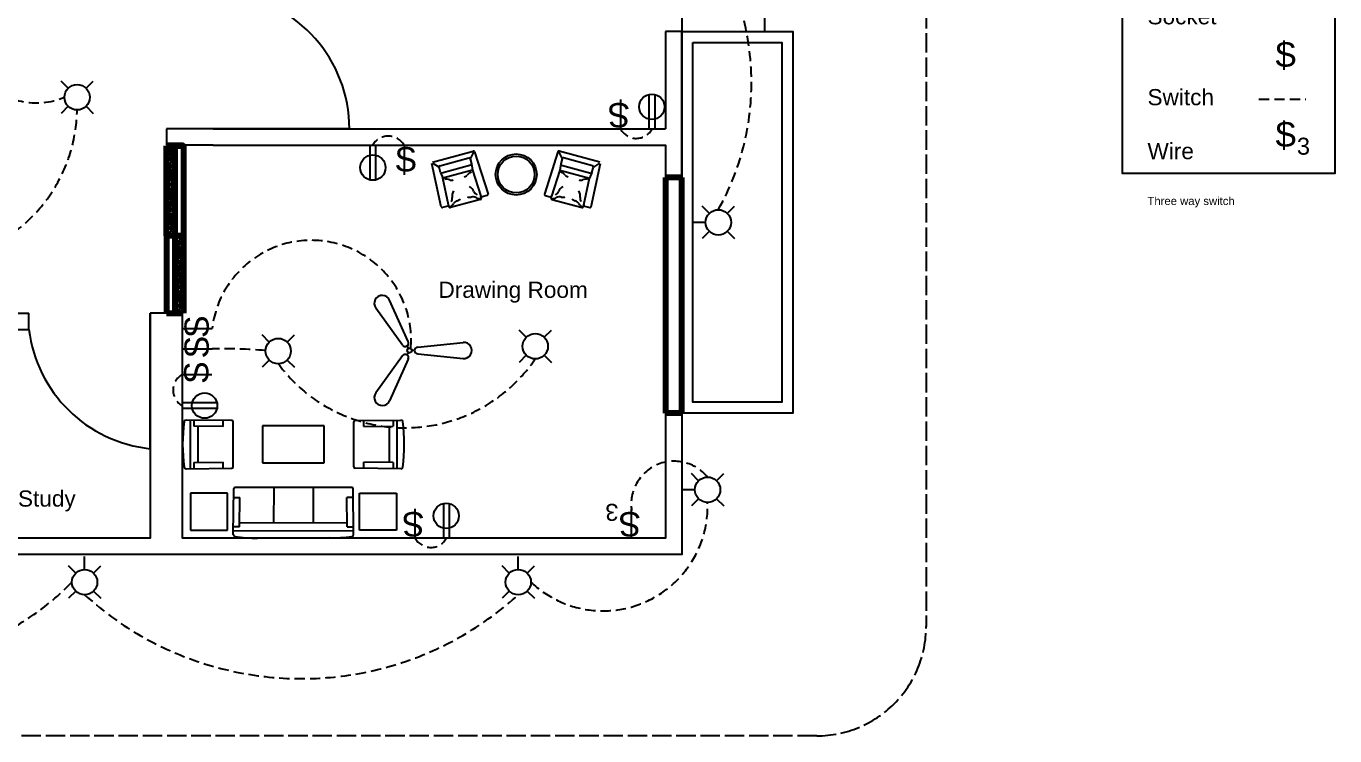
# Model space of a CAD drawing. Header units: feet. Extents: x 15180 to 17114, y 6067 to 8094.
# Drawn here: x 16305 to 17114, y 7199 to 7638 of the extents above; entities that cross this region are included whole.
import ezdxf

# ---------------------------------------------------------------- set-up
doc = ezdxf.new("R2010")
doc.units = ezdxf.units.FT
doc.linetypes.add('ACAD_ISO02W100', pattern=[15, 12, -3])
doc.linetypes.add('HIDDEN', pattern=[9.525, 6.35, -3.175])
for name, color, linetype in [('doors', 211, 'Continuous'), ('Electrical', 50, 'Continuous'), ('Electrical Hidden', 120, 'HIDDEN'), ('freecads.com', 7, 'Continuous'), ('Switches', 90, 'Continuous')]:
    doc.layers.add(name, color=color, linetype=linetype)
doc.layers.add('Layer2', color=7, linetype='ACAD_ISO02W100', true_color=0xff8f8f)
doc.layers.add('Windows', color=142, linetype='Continuous', lineweight=80)
doc.styles.get("Standard").update_dxf_attribs({"font": 'arial.ttf'})

# ---------------------------------------------------------------- blocks, each defined once
blk = doc.blocks.new('*U55')
at = {"layer": 'Electrical'}
blk.add_line((-2.22, -2.22), (2.22, 2.22), dxfattribs=at)
blk = doc.blocks.new('*U56')
at = {"layer": 'Electrical', "color": 0, "linetype": 'ByBlock', "lineweight": -2, "transparency": 16777216}
for p, rotation in [((12970.18, 6151.56), 90.00000000000001), ((12970.18, 6136.04), 180), ((12985.7, 6136.04), 270)]:
    blk.add_blockref('*U55', p, dxfattribs=dict(at, rotation=rotation))
blk.add_blockref('*U55', (12985.7, 6151.56), dxfattribs=at)
blk = doc.blocks.new('*U59')
at = {"layer": 'Electrical'}
blk.add_line((-2.22, -2.22), (2.22, 2.22), dxfattribs=at)
blk = doc.blocks.new('*U60')
at = {"layer": 'Electrical', "color": 0, "linetype": 'ByBlock', "lineweight": -2, "transparency": 16777216}
for p, rotation in [((12970.18, 6151.56), 90.00000000000001), ((12970.18, 6136.04), 180), ((12985.7, 6136.04), 270)]:
    blk.add_blockref('*U59', p, dxfattribs=dict(at, rotation=rotation))
blk.add_blockref('*U59', (12985.7, 6151.56), dxfattribs=at)
blk = doc.blocks.new('*U61')
at = {"layer": 'Electrical'}
blk.add_line((-2.22, -2.22), (2.22, 2.22), dxfattribs=at)
blk = doc.blocks.new('*U62')
at = {"layer": 'Electrical', "color": 0, "linetype": 'ByBlock', "lineweight": -2, "transparency": 16777216}
for p, rotation in [((12970.18, 6151.56), 90.00000000000001), ((12970.18, 6136.04), 180), ((12985.7, 6136.04), 270)]:
    blk.add_blockref('*U61', p, dxfattribs=dict(at, rotation=rotation))
blk.add_blockref('*U61', (12985.7, 6151.56), dxfattribs=at)
blk = doc.blocks.new('*U73')
at = {"layer": 'Electrical', "color": 1}
for p, q in [((-16.81, 0), (-18.58, 0)), ((-14.9, 2.11), (13.13, 4.93)), ((-14.9, -2.11), (13.13, -4.93))]:
    blk.add_line(p, q, dxfattribs=at)
for centre, radius, start, end in [((-14.68, 0), 2.12, 95.73917, 264.26083), ((13.62, 0), 4.95, 264.26083, 95.73917)]:
    blk.add_arc(centre, radius, start, end, dxfattribs=at)
blk = doc.blocks.new('*U74')
at = {"layer": 'Electrical', "color": 0, "linetype": 'ByBlock', "lineweight": -2, "transparency": 16777216}
for p, rotation in [((11046.94, 5535.16), 120), ((11046.94, 5500.53), 239.9999999999999)]:
    blk.add_blockref('*U73', p, dxfattribs=dict(at, rotation=rotation))
blk.add_blockref('*U73', (11076.93, 5517.84), dxfattribs=at)
blk = doc.blocks.new('*U85')
at = {"layer": 'Electrical'}
blk.add_line((-2.22, -2.22), (2.22, 2.22), dxfattribs=at)
blk = doc.blocks.new('*U86')
at = {"layer": 'Electrical', "color": 0, "linetype": 'ByBlock', "lineweight": -2, "transparency": 16777216}
for p, rotation in [((12970.18, 6151.56), 90.00000000000001), ((12970.18, 6136.04), 180), ((12985.7, 6136.04), 270)]:
    blk.add_blockref('*U85', p, dxfattribs=dict(at, rotation=rotation))
blk.add_blockref('*U85', (12985.7, 6151.56), dxfattribs=at)
blk = doc.blocks.new('*U87')
at = {"layer": 'Electrical'}
blk.add_line((-2.22, -2.22), (2.22, 2.22), dxfattribs=at)
blk = doc.blocks.new('*U88')
at = {"layer": 'Electrical', "color": 0, "linetype": 'ByBlock', "lineweight": -2, "transparency": 16777216}
for p, rotation in [((12970.18, 6151.56), 90.00000000000001), ((12970.18, 6136.04), 180), ((12985.7, 6136.04), 270)]:
    blk.add_blockref('*U87', p, dxfattribs=dict(at, rotation=rotation))
blk.add_blockref('*U87', (12985.7, 6151.56), dxfattribs=at)
blk = doc.blocks.new('*U89')
at = {"layer": 'Electrical'}
blk.add_line((-2.22, -2.22), (2.22, 2.22), dxfattribs=at)
blk = doc.blocks.new('*U90')
at = {"layer": 'Electrical', "color": 0, "linetype": 'ByBlock', "lineweight": -2, "transparency": 16777216}
for p, rotation in [((12970.18, 6151.56), 90.00000000000001), ((12970.18, 6136.04), 180), ((12985.7, 6136.04), 270)]:
    blk.add_blockref('*U89', p, dxfattribs=dict(at, rotation=rotation))
blk.add_blockref('*U89', (12985.7, 6151.56), dxfattribs=at)
blk = doc.blocks.new('*U104')
at = {"layer": 'Electrical'}
blk.add_line((-2.22, -2.22), (2.22, 2.22), dxfattribs=at)
blk = doc.blocks.new('*U105')
at = {"layer": 'Electrical', "color": 0, "linetype": 'ByBlock', "lineweight": -2, "transparency": 16777216}
for p, rotation in [((12970.18, 6151.56), 90.00000000000001), ((12970.18, 6136.04), 180), ((12985.7, 6136.04), 270)]:
    blk.add_blockref('*U104', p, dxfattribs=dict(at, rotation=rotation))
blk.add_blockref('*U104', (12985.7, 6151.56), dxfattribs=at)

msp = doc.modelspace()

# ---------------------------------------------------------------- hatches: boundary and pattern name
at = {"layer": 'Windows'}
h = msp.add_hatch(dxfattribs=at)
h.set_pattern_fill('ANSI36', color=256, scale=0.675929, angle=90)
h.set_pattern_definition([(135, (21648.7024, -3586.029), (-4.17313593, 1.13812798), [5.36518675, -1.07303735, 0, -1.07303735])])
h.paths.add_polyline_path([(16391.238, 7508.371), (16396.706, 7508.371), (16396.706, 7564.095), (16391.238, 7564.095)])
h.paths.add_polyline_path([(16396.706, 7460.706), (16401.82, 7460.706), (16401.82, 7508.371), (16396.706, 7508.371)])

# ---------------------------------------------------------------- linework, layer by layer
for p, q in [((16710.061, 7634.667), (16700.001, 7634.667)), ((16420.227, 7574.539), (16391.238, 7574.539)), ((16391.238, 7574.539), (16391.238, 7564.479)), ((16420.227, 7564.479), (16391.238, 7564.479)), ((16305.647, 7460.706), (16306.25, 7460.706)), ((16306.25, 7450.647), (16306.25, 7460.706)), ((16401.297, 7460.706), (16381.178, 7460.706)), ((16305.647, 7450.647), (16306.25, 7450.647))]:
    msp.add_line(p, q)
for points in [[(16000.378, 7918.71), (16710.061, 7918.71), (16710.061, 7311.552), (15992.8, 7311.552)], [(16710.061, 7634.667), (16761.475, 7634.667), (16761.475, 7760.072)], [(16700.001, 7634.667), (16700.001, 7574.539)], [(16710.061, 7574.539), (16710.061, 7311.552), (16391.238, 7311.552)], [(16420.227, 7574.539), (16700.001, 7574.539)], [(16420.227, 7564.479), (16700.001, 7564.479), (16700.001, 7321.611), (16401.297, 7321.611), (16401.297, 7460.706)], [(16700.001, 7564.479), (16700.001, 7321.611), (16401.297, 7321.611)], [(16077.28, 7460.706), (16305.647, 7460.706)], [(16381.178, 7460.706), (16381.178, 7321.611), (16087.34, 7321.611), (16087.34, 7450.647), (16305.647, 7450.647)], [(16381.178, 7321.611), (16087.34, 7321.611)], [(16391.238, 7311.552), (16077.28, 7311.552)]]:
    msp.add_lwpolyline(points)
for points in [[(16710.061, 7634.667), (16778.829, 7634.667), (16778.829, 7398.927), (16710.061, 7398.927)], [(16716.82, 7627.908), (16772.07, 7627.908), (16772.07, 7405.687), (16716.82, 7405.687)]]:
    msp.add_lwpolyline(points, close=True)
at = {"layer": 'Defpoints'}
msp.add_lwpolyline([(16982.673, 7805.951), (17114.056, 7805.951), (17114.056, 7546.952), (16982.673, 7546.952)], close=True, dxfattribs=at)
at = {"layer": 'doors'}
for p, q in [((16710.061, 7760.072), (16710.061, 7634.667)), ((16504.481, 7574.539), (16420.227, 7574.539)), ((16381.178, 7376.905), (16381.178, 7460.706))]:
    msp.add_line(p, q, dxfattribs=at)
for centre, start, end in [((16420.227, 7574.539), 0, 83.142843), ((16389.901, 7460.706), 186.857157, 264.057493)]:
    msp.add_arc(centre, 84.254, start, end, dxfattribs=at)
at = {"layer": 'Electrical', "color": 6}
for p, q in [((17082.491, 7629.179), (17082.491, 7610.978)), ((17082.49, 7579.819), (17082.492, 7561.618)), ((16401.354, 7451.161), (16419.555, 7451.161)), ((16401.354, 7438.559), (16419.555, 7438.559)), ((16679.02, 7321.611), (16679.018, 7339.812))]:
    msp.add_line(p, q, dxfattribs=at)
at = {"layer": 'Electrical', "color": 3}
for p, q in [((16672.272, 7574.455), (16672.272, 7592.656)), ((16538.247, 7564.415), (16538.247, 7546.214)), ((16401.133, 7422.781), (16419.334, 7422.781)), ((16545.094, 7321.617), (16545.094, 7339.818))]:
    msp.add_line(p, q, dxfattribs=at)
at = {"layer": 'Electrical'}
for p, q in [((16724.848, 7516.797), (16716.848, 7516.797)), ((16718.21, 7351.522), (16710.21, 7351.522)), ((16340.685, 7302.25), (16340.685, 7310.25)), ((16608.919, 7302.25), (16608.919, 7310.25))]:
    msp.add_line(p, q, dxfattribs=at)
for centre in [(16336.033, 7594.117), (16732.685, 7516.797), (16619.445, 7440.207), (16460.433, 7437.237), (16726.047, 7351.522), (16340.685, 7294.413), (16608.919, 7294.413)]:
    msp.add_circle(centre, 7.837, dxfattribs=at)
at = {"layer": 'Electrical', "color": 1}
msp.add_circle((16541.625, 7437.617), 1.415, dxfattribs=at)
at = {"layer": 'Electrical Hidden'}
msp.add_line((17067.143, 7592.903), (17096.049, 7592.903), dxfattribs=at)
for centre, radius, start, end in [((16592.632, 7603.157), 160.564, 330.722115, 33.902839), ((16528.535, 7559.098), 11.072, 28.700221, 152.13358), ((16681.984, 7579.772), 11.072, 208.700221, 332.13358), ((16406.451, 7413.069), 11.072, 118.700221, 242.13358), ((16705.402, 7342.502), 26.653, 39.23364, 188.166554), ((16661.332, 7341.383), 64.755, 226.49806, 2.037446), ((16554.806, 7326.934), 11.072, 208.700221, 332.13358), ((16214.842, 7409.683), 164.962, 224.007879, 315.672001), ((16474.802, 7434.17), 199.428, 227.738921, 312.261079)]:
    msp.add_arc(centre, radius, start, end, dxfattribs=at)
at = {"layer": 'Electrical Hidden', "color": 120}
for centre, radius, start, end in [((16310.968, 7634.921), 44.292, 152.74855, 292.889366), ((16239.715, 7588.039), 96.334, 243.948409, 358.953903), ((16480.894, 7443.925), 61.764, 355.214406, 173.271779), ((16425.791, 7083.019), 355.595, 85.675638, 91.004859), ((16538.885, 7487.317), 97.514, 216.436053, 325.703902)]:
    msp.add_arc(centre, radius, start, end, dxfattribs=at)
at = {"layer": 'freecads.com'}
for p, q in [((16561.292, 7526.492), (16555.445, 7553.228)), ((16555.924, 7554.014), (16581.101, 7560.761)), ((16556.096, 7553.37), (16559.887, 7550.934)), ((16556.096, 7553.37), (16559.887, 7550.934)), ((16560.358, 7551.751), (16578.392, 7556.583)), ((16560.358, 7551.751), (16578.392, 7556.583)), ((16581.274, 7560.117), (16579.209, 7556.112)), ((16581.274, 7560.117), (16579.209, 7556.112)), ((16579.209, 7556.112), (16580.072, 7552.891)), ((16579.209, 7556.112), (16580.072, 7552.891)), ((16581.909, 7560.319), (16590.213, 7534.241)), ((16633.37, 7560.319), (16625.066, 7534.241)), ((16634.006, 7560.117), (16636.07, 7556.112)), ((16634.006, 7560.117), (16636.07, 7556.112)), ((16659.355, 7554.014), (16634.178, 7560.761)), ((16636.07, 7556.112), (16635.207, 7552.891)), ((16636.07, 7556.112), (16635.207, 7552.891)), ((16654.921, 7551.751), (16636.887, 7556.583)), ((16654.921, 7551.751), (16636.887, 7556.583)), ((16653.987, 7526.492), (16659.834, 7553.228)), ((16659.183, 7553.37), (16655.392, 7550.934)), ((16659.183, 7553.37), (16655.392, 7550.934)), ((16560.75, 7547.714), (16559.887, 7550.934)), ((16560.75, 7547.714), (16559.887, 7550.934)), ((16560.75, 7547.714), (16562.232, 7544.039)), ((16560.75, 7547.714), (16562.232, 7544.039)), ((16579.6, 7552.075), (16561.566, 7547.243)), ((16579.6, 7552.075), (16561.566, 7547.243)), ((16580.625, 7548.968), (16562.232, 7544.039)), ((16580.625, 7548.968), (16562.232, 7544.039)), ((16580.072, 7552.891), (16580.625, 7548.968)), ((16580.072, 7552.891), (16580.625, 7548.968)), ((16580.625, 7548.968), (16585.718, 7532.973)), ((16580.625, 7548.968), (16585.718, 7532.973)), ((16634.654, 7548.968), (16629.561, 7532.973)), ((16634.654, 7548.968), (16629.561, 7532.973)), ((16635.207, 7552.891), (16634.654, 7548.968)), ((16635.207, 7552.891), (16634.654, 7548.968)), ((16634.654, 7548.968), (16653.047, 7544.039)), ((16634.654, 7548.968), (16653.047, 7544.039)), ((16635.679, 7552.075), (16653.713, 7547.243)), ((16635.679, 7552.075), (16653.713, 7547.243)), ((16654.53, 7547.714), (16653.047, 7544.039)), ((16654.53, 7547.714), (16653.047, 7544.039)), ((16654.53, 7547.714), (16655.392, 7550.934)), ((16654.53, 7547.714), (16655.392, 7550.934)), ((16565.819, 7527.641), (16562.232, 7544.039)), ((16565.819, 7527.641), (16562.232, 7544.039)), ((16649.46, 7527.641), (16653.047, 7544.039)), ((16649.46, 7527.641), (16653.047, 7544.039)), ((16585.642, 7530.913), (16566.915, 7525.895)), ((16586.105, 7531.76), (16585.718, 7532.973)), ((16589.75, 7533.395), (16586.526, 7532.531)), ((16625.529, 7533.395), (16628.753, 7532.531)), ((16629.175, 7531.76), (16629.561, 7532.973)), ((16629.637, 7530.913), (16648.364, 7525.895)), ((16565.34, 7526.854), (16562.116, 7525.99)), ((16566.091, 7526.397), (16565.819, 7527.641)), ((16649.188, 7526.397), (16649.46, 7527.641)), ((16649.939, 7526.854), (16653.163, 7525.99)), ((16431.831, 7394.267), (16403.44, 7394.613)), ((16405.876, 7394.584), (16405.876, 7364.552)), ((16408.165, 7394.556), (16408.165, 7390.74)), ((16426.289, 7390.519), (16426.289, 7394.335)), ((16432.585, 7365.632), (16432.585, 7393.504)), ((16507.152, 7365.632), (16507.152, 7393.504)), ((16507.905, 7394.267), (16536.296, 7394.613)), ((16513.447, 7390.519), (16513.447, 7394.335)), ((16531.571, 7394.556), (16531.571, 7390.74)), ((16533.861, 7394.584), (16533.861, 7364.552)), ((16426.289, 7390.519), (16408.165, 7390.74)), ((16410.646, 7390.71), (16410.646, 7368.426)), ((16488.946, 7391.015), (16450.79, 7391.015)), ((16450.79, 7391.015), (16450.79, 7368.121)), ((16488.946, 7368.121), (16488.946, 7391.015)), ((16513.447, 7390.519), (16531.571, 7390.74)), ((16529.091, 7390.71), (16529.091, 7368.426)), ((16408.165, 7368.396), (16426.289, 7368.617)), ((16408.165, 7368.396), (16408.165, 7364.58)), ((16426.289, 7364.801), (16426.289, 7368.617)), ((16450.79, 7368.121), (16488.946, 7368.121)), ((16531.571, 7368.396), (16513.447, 7368.617)), ((16513.447, 7364.801), (16513.447, 7368.617)), ((16531.571, 7368.396), (16531.571, 7364.58)), ((16403.44, 7364.523), (16431.831, 7364.869)), ((16536.296, 7364.523), (16507.905, 7364.869)), ((16432.6, 7323.797), (16433.027, 7352.187)), ((16505.945, 7352.939), (16433.792, 7352.939)), ((16457.663, 7352.942), (16457.601, 7330.983)), ((16482.073, 7352.873), (16482.011, 7330.913)), ((16506.971, 7323.791), (16506.706, 7352.183)), ((16429.083, 7349.433), (16406.189, 7349.433)), ((16406.189, 7349.433), (16406.189, 7326.54)), ((16429.083, 7326.54), (16429.083, 7349.433)), ((16432.943, 7346.645), (16436.759, 7346.634)), ((16436.487, 7328.511), (16436.759, 7346.634)), ((16506.758, 7346.641), (16502.942, 7346.651)), ((16503.111, 7328.527), (16502.942, 7346.651)), ((16510.654, 7326.54), (16510.654, 7349.433)), ((16510.654, 7349.433), (16533.548, 7349.433)), ((16533.548, 7349.433), (16533.548, 7326.54)), ((16406.189, 7326.54), (16429.083, 7326.54)), ((16436.487, 7328.511), (16432.671, 7328.522)), ((16503.088, 7331.059), (16436.523, 7330.94)), ((16503.111, 7328.527), (16506.927, 7328.516)), ((16533.548, 7326.54), (16510.654, 7326.54)), ((16432.635, 7326.163), (16506.948, 7326.296)), ((16491.92, 7321.691), (16447.639, 7321.611))]:
    msp.add_line(p, q, dxfattribs=at)
for radius in [12.702, 11.369, 11.369]:
    msp.add_circle((16607.64, 7546.39), radius, dxfattribs=at)
for centre, radius, start, end in [((16578.565, 7555.939), 0.667, 14.999999, 104.999999), ((16578.565, 7555.939), 0.667, 14.999999, 104.999999), ((16581.274, 7560.117), 0.667, 17.663, 104.999999), ((16634.006, 7560.117), 0.667, 74.999999, 162.336998), ((16636.714, 7555.939), 0.667, 74.999999, 164.999999), ((16636.714, 7555.939), 0.667, 74.999999, 164.999999), ((16560.531, 7551.107), 0.667, 104.999999, 194.999999), ((16560.531, 7551.107), 0.667, 104.999999, 194.999999), ((16561.394, 7547.887), 0.667, 194.999999, 284.999999), ((16561.394, 7547.887), 0.667, 194.999999, 284.999999), ((16575.061, 7547.828), 2.932, 277.563272, 321.756997), ((16575.061, 7547.828), 2.932, 277.563272, 321.756997), ((16581.388, 7542.841), 5.124, 105.875253, 141.756997), ((16581.388, 7542.841), 5.124, 105.875253, 141.756997), ((16579.428, 7552.719), 0.667, 284.999999, 14.999999), ((16579.428, 7552.719), 0.667, 284.999999, 14.999999), ((16635.851, 7552.719), 0.667, 164.999999, 254.999999), ((16635.851, 7552.719), 0.667, 164.999999, 254.999999), ((16633.891, 7542.841), 5.124, 38.243, 74.124745), ((16633.891, 7542.841), 5.124, 38.243, 74.124745), ((16640.218, 7547.828), 2.932, 218.243, 262.436726), ((16640.218, 7547.828), 2.932, 218.243, 262.436726), ((16653.885, 7547.887), 0.667, 254.999999, 344.999999), ((16653.885, 7547.887), 0.667, 254.999999, 344.999999), ((16654.748, 7551.107), 0.667, 344.999999, 74.999999), ((16654.748, 7551.107), 0.667, 344.999999, 74.999999), ((16564.634, 7538.352), 5.124, 68.243, 104.124745), ((16564.634, 7538.352), 5.124, 68.243, 104.124745), ((16567.62, 7545.834), 2.932, 248.243, 292.436726), ((16567.62, 7545.834), 2.932, 248.243, 292.436726), ((16575.274, 7533.305), 6.669, 21.734957, 57.733577), ((16575.274, 7533.305), 6.669, 21.734957, 57.733577), ((16640.005, 7533.305), 6.669, 122.26642, 158.265041), ((16640.005, 7533.305), 6.669, 122.26642, 158.265041), ((16647.659, 7545.834), 2.932, 247.563272, 291.756997), ((16647.659, 7545.834), 2.932, 247.563272, 291.756997), ((16650.645, 7538.352), 5.124, 75.875253, 111.756997), ((16650.645, 7538.352), 5.124, 75.875253, 111.756997), ((16564.859, 7531.721), 3.273, 319.552531, 8.265041), ((16564.859, 7531.721), 3.273, 319.552531, 8.265041), ((16574.698, 7533.15), 6.669, 152.26642, 188.265041), ((16574.698, 7533.15), 6.669, 152.26642, 188.265041), ((16572.637, 7525.79), 4.575, 107.907438, 145.704795), ((16572.637, 7525.79), 4.575, 107.907438, 145.704795), ((16569.941, 7534.132), 4.191, 287.907438, 319.552531), ((16569.941, 7534.132), 4.191, 287.907438, 319.552531), ((16578.903, 7536.533), 4.191, 250.447466, 282.09256), ((16578.903, 7536.533), 4.191, 250.447466, 282.09256), ((16580.739, 7527.961), 4.575, 64.295202, 102.09256), ((16580.739, 7527.961), 4.575, 64.295202, 102.09256), ((16584.509, 7536.986), 3.273, 201.734957, 250.447466), ((16584.509, 7536.986), 3.273, 201.734957, 250.447466), ((16585.087, 7536.992), 5.449, 244.295202, 274.024308), ((16585.087, 7536.992), 5.449, 244.295202, 274.024308), ((16585.469, 7531.557), 0.667, 284.999999, 17.663), ((16586.354, 7533.175), 0.667, 197.663, 284.999999), ((16589.577, 7534.039), 0.667, 284.999999, 17.663), ((16625.702, 7534.039), 0.667, 162.336998, 254.999999), ((16628.925, 7533.175), 0.667, 254.999999, 342.336998), ((16629.81, 7531.557), 0.667, 162.336998, 254.999999), ((16630.192, 7536.992), 5.449, 265.97569, 295.704795), ((16630.192, 7536.992), 5.449, 265.97569, 295.704795), ((16630.77, 7536.986), 3.273, 289.552531, 338.265041), ((16630.77, 7536.986), 3.273, 289.552531, 338.265041), ((16634.54, 7527.961), 4.575, 77.907438, 115.704795), ((16634.54, 7527.961), 4.575, 77.907438, 115.704795), ((16636.376, 7536.533), 4.191, 257.907438, 289.552531), ((16636.376, 7536.533), 4.191, 257.907438, 289.552531), ((16645.338, 7534.132), 4.191, 220.447466, 252.09256), ((16645.338, 7534.132), 4.191, 220.447466, 252.09256), ((16642.642, 7525.79), 4.575, 34.295202, 72.09256), ((16642.642, 7525.79), 4.575, 34.295202, 72.09256), ((16640.581, 7533.15), 6.669, 351.734957, 27.733577), ((16640.581, 7533.15), 6.669, 351.734957, 27.733577), ((16650.42, 7531.721), 3.273, 171.734957, 220.447466), ((16650.42, 7531.721), 3.273, 171.734957, 220.447466), ((16561.944, 7526.634), 0.667, 192.336998, 284.999999), ((16565.168, 7527.498), 0.667, 284.999999, 12.336998), ((16566.742, 7526.539), 0.667, 192.336998, 284.999999), ((16564.356, 7531.438), 5.449, 295.97569, 325.704795), ((16564.356, 7531.438), 5.449, 295.97569, 325.704795), ((16650.923, 7531.438), 5.449, 214.295202, 244.024308), ((16650.923, 7531.438), 5.449, 214.295202, 244.024308), ((16648.537, 7526.539), 0.667, 254.999999, 347.663), ((16650.112, 7527.498), 0.667, 167.663, 254.999999), ((16653.335, 7526.634), 0.667, 254.999999, 347.663), ((16501.091, 7379.568), 99.793, 171.899353, 188.100647), ((16403.426, 7393.469), 1.145, 89.301306, 171.899353), ((16431.822, 7393.504), 0.763, 0, 89.301306), ((16507.915, 7393.504), 0.763, 90.698694, 180), ((16536.31, 7393.469), 1.145, 8.100647, 90.698694), ((16438.646, 7379.568), 99.793, 351.899353, 8.100647), ((16403.426, 7365.667), 1.145, 188.100647, 270.698694), ((16431.822, 7365.632), 0.763, 270.698694, 0), ((16507.915, 7365.632), 0.763, 180, 269.301306), ((16536.31, 7365.667), 1.145, 269.301306, 351.899353), ((16433.79, 7352.176), 0.763, 89.83696, 179.138265), ((16505.943, 7352.176), 0.763, 0.535654, 89.83696), ((16433.744, 7323.78), 1.145, 179.138265, 261.736312), ((16447.923, 7421.404), 99.793, 261.736312, 269.83696), ((16492.204, 7421.483), 99.793, 269.83696, 277.937607), ((16505.827, 7323.78), 1.145, 277.937607, 0.535654)]:
    msp.add_arc(centre, radius, start, end, dxfattribs=at)
at = {"layer": 'Layer2'}
msp.add_lwpolyline([(15471.763, 7918.71), (16861.258, 7918.71), (16861.258, 7267.016, -0.4142136), (16793.665, 7199.423), (15471.763, 7199.423)], format="xyb", close=True, dxfattribs=at)
at = {"layer": 'Switches'}
for p, q in [((16689.785, 7595.856), (16689.785, 7574.597)), ((16693.302, 7595.857), (16693.302, 7574.597)), ((16517.218, 7543.013), (16517.218, 7564.273)), ((16520.735, 7543.014), (16520.735, 7564.273)), ((16422.534, 7405.268), (16401.275, 7405.268)), ((16422.536, 7401.751), (16401.275, 7401.751)), ((16562.607, 7343.018), (16562.607, 7321.759)), ((16566.124, 7343.019), (16566.124, 7321.759))]:
    msp.add_line(p, q, dxfattribs=at)
for centre in [(16691.546, 7588.219), (16518.974, 7550.651), (16414.898, 7403.507), (16564.368, 7335.381)]:
    msp.add_circle(centre, 7.837, dxfattribs=at)
at = {"layer": 'Windows'}
for p, q in [((16391.238, 7564.479), (16401.82, 7564.479)), ((16391.238, 7508.371), (16391.238, 7564.095)), ((16700.001, 7544.623), (16700.001, 7399.496)), ((16710.061, 7544.623), (16700.001, 7544.623)), ((16710.061, 7398.927), (16710.061, 7544.623)), ((16401.82, 7508.371), (16401.82, 7460.706)), ((16391.238, 7460.706), (16401.297, 7460.706)), ((16700.001, 7399.496), (16700.001, 7398.927)), ((16710.061, 7398.927), (16700.001, 7398.927))]:
    msp.add_line(p, q, dxfattribs=at)
msp.add_lwpolyline([(16396.706, 7508.371), (16396.706, 7564.095), (16401.82, 7564.095), (16401.82, 7508.371)], close=True, dxfattribs=at)
msp.add_lwpolyline([(16396.706, 7460.706), (16396.706, 7508.371), (16391.238, 7508.371), (16391.238, 7460.706)], dxfattribs=at)

# ---------------------------------------------------------------- block references
at = {"layer": 'Electrical'}
for name, p in [('*U56', (3358.095, 1450.319)), ('*U74', (5484.691, 1919.773)), ('*U62', (3641.508, 1296.409)), ('*U60', (3482.495, 1293.439)), ('*U86', (3362.747, 1150.614)), ('*U88', (3630.981, 1150.614))]:
    msp.add_blockref(name, p, dxfattribs=at)
at = {"layer": 'Electrical', "rotation": 90}
for name, p in [('*U105', (22876.484, -5461.14)), ('*U90', (22869.845, -5626.415))]:
    msp.add_blockref(name, p, dxfattribs=at)

# ---------------------------------------------------------------- texts
at = {"attachment_point": 1}
for s, width, heights, insert, char_height in [('{\\H4x;Bulb\\P\\P\\P\\PFan\\P\\P\\PSocket\\P\\P\\PSwitch\\P\\PWire\\P\\P\\H0.5x;Three way switch}', 73.31454, [213.729], (16998.166, 7765.889), 2.5), ('Drawing Room', 96.53749, [0], (16559.544, 7480.121), 10), ('Study', 81.74169, [0], (16299.437, 7351.085), 10)]:
    msp.add_mtext_dynamic_manual_height_columns(s, width=width, gutter_width=12.5, heights=heights, dxfattribs=dict(at, insert=insert, char_height=char_height))
at = {"layer": 'Electrical', "color": 6, "insert": (17076.605, 7628.082), "char_height": 15, "attachment_point": 1}
msp.add_mtext_dynamic_manual_height_columns('S', width=32.74745, gutter_width=12.5, heights=[0], dxfattribs=at)
at = {"layer": 'Electrical', "color": 3, "char_height": 15, "attachment_point": 1}
for insert, rotation in [((16678.158, 7575.552), 180), ((16402.23, 7416.895), 90), ((16550.98, 7322.714), 180)]:
    msp.add_mtext_dynamic_manual_height_columns('S', width=32.74745, gutter_width=12.5, heights=[0], dxfattribs=dict(at, insert=insert, rotation=rotation))
at = {"layer": 'Electrical', "color": 6, "char_height": 15, "attachment_point": 1}
for s, insert, rotation in [('\\A1;S{\\H0.7x;\\S^ 3;}', (17076.604, 7578.721), 0.007399), ('S', (16402.451, 7445.275), 90), ('S', (16402.451, 7432.673), 90), ('\\A1;S{\\H0.7x;\\S^ 3;}', (16684.906, 7322.709), 180.007399)]:
    msp.add_mtext_dynamic_manual_height_columns(s, width=32.74745, gutter_width=12.5, heights=[0], dxfattribs=dict(at, insert=insert, rotation=rotation))
at = {"layer": 'Electrical', "color": 3, "insert": (16532.361, 7563.318), "char_height": 15, "attachment_point": 1}
msp.add_mtext_dynamic_manual_height_columns('S', width=32.74745, gutter_width=12.5, heights=[0], dxfattribs=at)

doc.saveas('drawing.dxf')
